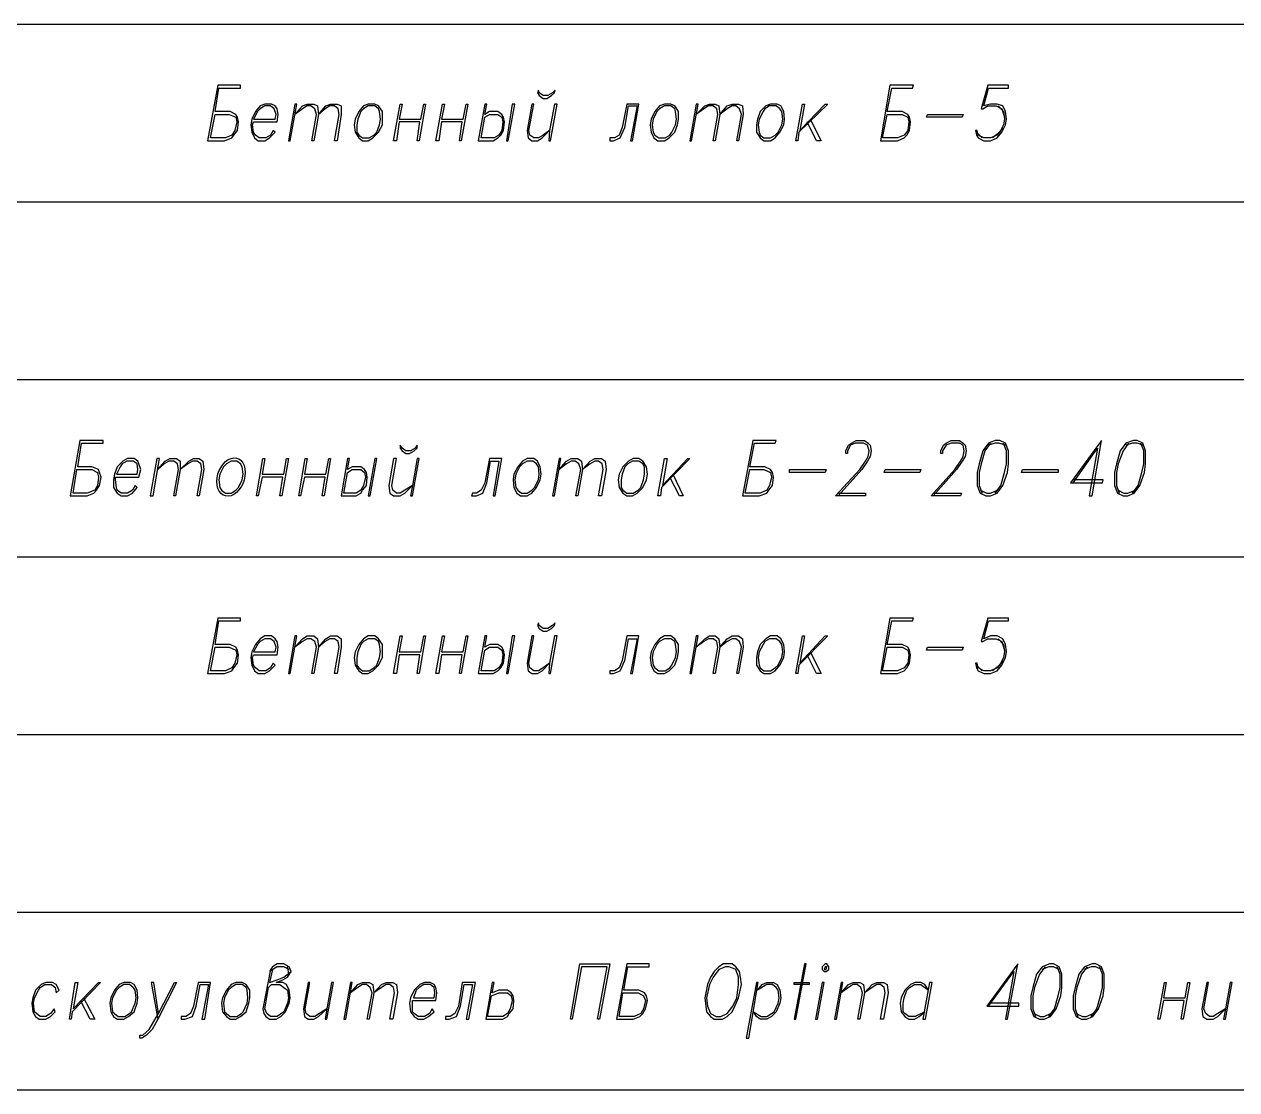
# Model space of a CAD drawing. Header units: millimetres. Extents: x 4241 to 6572, y 870 to 1291.
# Drawn here: x 5774.8 to 5829.4, y 1081.5 to 1129.5 of the extents above; entities that cross this region are included whole.
import ezdxf

# ---------------------------------------------------------------- set-up
doc = ezdxf.new("R2010")
doc.units = ezdxf.units.MM
doc.layers.add('PDF _0', color=7, linetype='Continuous')

msp = doc.modelspace()

# ---------------------------------------------------------------- linework, layer by layer
at = {"layer": 'PDF _0', "lineweight": 30}
for points in [[(5693.6273, 1129.535), (5883.6259, 1129.535)], [(5693.6273, 1121.5337), (5883.6259, 1121.5337)], [(5693.6273, 1113.5324), (5883.6259, 1113.5324)], [(5693.6273, 1105.5312), (5883.6259, 1105.5312)], [(5693.6273, 1097.5299), (5883.6259, 1097.5299)], [(5693.6273, 1089.5286), (5883.6259, 1089.5286)], [(5693.6273, 1081.5273), (5883.6259, 1081.5273)]]:
    msp.add_lwpolyline(points, dxfattribs=at)
at = {"layer": 'PDF _0', "lineweight": 25}
for points in [[(5783.5888, 1126.6562), (5784.5625, 1126.6562), (5784.5625, 1126.7832), (5783.5465, 1126.7832), (5783.0808, 1124.2855), (5783.8428, 1124.2855), (5784.1815, 1124.4125), (5784.2662, 1124.5395), (5784.4355, 1124.7512), (5784.4778, 1125.1322), (5784.4355, 1125.3439), (5784.3508, 1125.4709), (5784.0968, 1125.5979), (5783.4195, 1125.5979)], [(5813.9005, 1126.6562), (5814.8319, 1126.6562), (5814.8742, 1126.7832), (5813.8158, 1126.7832), (5813.3925, 1124.2855), (5814.1545, 1124.2855), (5814.4509, 1124.4125), (5814.5779, 1124.5395), (5814.7049, 1124.7512), (5814.7472, 1125.1322), (5814.7049, 1125.3439), (5814.6202, 1125.4709), (5814.3662, 1125.5979), (5813.6888, 1125.5979)], [(5798.7447, 1126.5716), (5798.6176, 1126.4446), (5798.406, 1126.3176), (5798.1943, 1126.3176), (5798.025, 1126.4446), (5797.9826, 1126.5716), (5797.9403, 1126.4446), (5798.025, 1126.3176), (5798.1943, 1126.1906), (5798.3636, 1126.1906), (5798.5753, 1126.3176), (5798.7023, 1126.4446)], [(5785.1552, 1125.1322), (5786.2136, 1125.1322), (5786.2559, 1125.4709), (5786.2136, 1125.7249), (5786.1289, 1125.8519), (5785.9595, 1125.9365), (5785.6632, 1125.9365), (5785.4515, 1125.8519), (5785.2399, 1125.5979), (5785.0705, 1125.2592), (5785.0282, 1125.0052), (5785.0705, 1124.6665), (5785.1975, 1124.4125), (5785.3669, 1124.2855), (5785.6632, 1124.2855), (5785.8749, 1124.4125), (5786.1289, 1124.6665), (5786.0442, 1124.7512), (5785.9172, 1124.5395), (5785.7055, 1124.4125), (5785.4092, 1124.4125), (5785.2399, 1124.5395), (5785.1552, 1124.6665), (5785.1128, 1125.0052)], [(5786.1289, 1125.2592), (5786.1712, 1125.4709), (5786.0865, 1125.7249), (5785.9172, 1125.8519), (5785.6632, 1125.8519), (5785.4515, 1125.7249), (5785.3245, 1125.5979), (5785.1552, 1125.2592)], [(5786.8062, 1124.2855), (5787.1026, 1125.9365), (5787.0179, 1125.9365), (5786.7216, 1124.2855)], [(5787.8646, 1124.2855), (5787.7799, 1124.2855), (5787.9916, 1125.4709), (5787.9069, 1125.7249), (5787.7376, 1125.8519), (5787.5683, 1125.8519), (5787.3566, 1125.7249), (5787.0179, 1125.4709), (5787.3566, 1125.8519), (5787.5683, 1125.9365), (5787.8646, 1125.9365), (5788.0339, 1125.8519), (5788.0763, 1125.4709)], [(5788.923, 1124.2855), (5788.796, 1124.2855), (5789.0076, 1125.4709), (5788.9653, 1125.7249), (5788.796, 1125.8519), (5788.5843, 1125.8519), (5788.3726, 1125.7249), (5788.0763, 1125.4709), (5788.415, 1125.8519), (5788.6266, 1125.9365), (5788.923, 1125.9365), (5789.0923, 1125.8519), (5789.0923, 1125.4709)], [(5790.32, 1125.9365), (5790.1084, 1125.8519), (5789.8967, 1125.5979), (5789.7273, 1125.2592), (5789.685, 1125.0052), (5789.7273, 1124.6665), (5789.8967, 1124.4125), (5790.066, 1124.2855), (5790.32, 1124.2855), (5790.5317, 1124.4125), (5790.7857, 1124.6665), (5790.955, 1125.0052), (5790.955, 1125.2592), (5790.955, 1125.5979), (5790.7857, 1125.8519), (5790.6164, 1125.9365)], [(5790.32, 1125.8519), (5790.1084, 1125.7249), (5789.9813, 1125.5979), (5789.8543, 1125.2592), (5789.812, 1125.0052), (5789.812, 1124.6665), (5789.8967, 1124.5395), (5790.066, 1124.4125), (5790.3624, 1124.4125), (5790.574, 1124.5395), (5790.701, 1124.6665), (5790.828, 1125.0052), (5790.8704, 1125.2592), (5790.828, 1125.5979), (5790.7857, 1125.7249), (5790.6164, 1125.8519)], [(5791.5901, 1124.2855), (5791.4631, 1124.2855), (5791.7594, 1125.9365), (5791.8441, 1125.9365), (5791.7171, 1125.2592), (5792.6908, 1125.2592), (5792.8178, 1125.9365), (5792.9025, 1125.9365), (5792.6061, 1124.2855), (5792.5214, 1124.2855), (5792.6484, 1125.1322), (5791.7171, 1125.1322)], [(5793.4951, 1124.2855), (5793.3681, 1124.2855), (5793.6645, 1125.9365), (5793.7491, 1125.9365), (5793.6221, 1125.2592), (5794.5958, 1125.2592), (5794.7228, 1125.9365), (5794.8075, 1125.9365), (5794.5112, 1124.2855), (5794.4265, 1124.2855), (5794.5535, 1125.1322), (5793.6221, 1125.1322)], [(5795.5695, 1125.9365), (5795.2732, 1124.2855), (5795.9506, 1124.2855), (5796.1622, 1124.4125), (5796.2892, 1124.5395), (5796.4162, 1124.7512), (5796.4586, 1125.1322), (5796.4162, 1125.3439), (5796.3316, 1125.4709), (5796.1622, 1125.5979), (5795.7812, 1125.5979), (5795.5695, 1125.4709), (5795.6542, 1125.9365)], [(5796.9243, 1125.9365), (5796.7973, 1125.9365), (5796.5432, 1124.2855), (5796.6279, 1124.2855)], [(5798.4906, 1124.7512), (5798.1943, 1124.5395), (5797.9826, 1124.4125), (5797.771, 1124.4125), (5797.6016, 1124.5395), (5797.5593, 1124.7512), (5797.771, 1125.9365), (5797.6863, 1125.9365), (5797.4746, 1124.7512), (5797.5169, 1124.4125), (5797.6863, 1124.2855), (5797.9403, 1124.2855), (5798.152, 1124.4125), (5798.4906, 1124.7512), (5798.4483, 1124.2855), (5798.533, 1124.2855), (5798.8293, 1125.9365), (5798.7023, 1125.9365)], [(5802.1314, 1124.2855), (5802.2161, 1124.2855), (5802.5124, 1125.9365), (5801.9621, 1125.9365), (5801.7504, 1124.8782), (5801.6234, 1124.5395), (5801.4117, 1124.4125), (5801.2001, 1124.4125), (5801.2001, 1124.2855), (5801.3694, 1124.2855), (5801.6658, 1124.4125), (5801.8774, 1124.8782), (5802.0468, 1125.8519), (5802.4278, 1125.8519)], [(5803.6555, 1125.9365), (5803.4438, 1125.8519), (5803.2321, 1125.5979), (5803.0628, 1125.2592), (5803.0205, 1125.0052), (5803.0628, 1124.6665), (5803.1898, 1124.4125), (5803.3591, 1124.2855), (5803.6555, 1124.2855), (5803.8672, 1124.4125), (5804.1212, 1124.6665), (5804.2482, 1125.0052), (5804.2905, 1125.2592), (5804.2905, 1125.5979), (5804.1212, 1125.8519), (5803.9518, 1125.9365)], [(5803.6555, 1125.8519), (5803.4438, 1125.7249), (5803.3168, 1125.5979), (5803.1475, 1125.2592), (5803.1051, 1125.0052), (5803.1475, 1124.6665), (5803.2321, 1124.5395), (5803.4015, 1124.4125), (5803.6978, 1124.4125), (5803.9095, 1124.5395), (5803.9942, 1124.6665), (5804.1635, 1125.0052), (5804.2058, 1125.2592), (5804.1635, 1125.5979), (5804.1212, 1125.7249), (5803.9518, 1125.8519)], [(5804.8832, 1124.2855), (5805.1795, 1125.9365), (5805.0949, 1125.9365), (5804.7985, 1124.2855)], [(5805.9416, 1124.2855), (5805.8569, 1124.2855), (5806.0686, 1125.4709), (5806.0262, 1125.7249), (5805.8569, 1125.8519), (5805.6452, 1125.8519), (5805.4336, 1125.7249), (5805.0949, 1125.4709), (5805.4759, 1125.8519), (5805.6876, 1125.9365), (5805.9416, 1125.9365), (5806.1109, 1125.8519), (5806.1532, 1125.4709)], [(5806.9999, 1124.2855), (5806.9153, 1124.2855), (5807.1269, 1125.4709), (5807.0423, 1125.7249), (5806.8729, 1125.8519), (5806.7036, 1125.8519), (5806.4919, 1125.7249), (5806.1532, 1125.4709), (5806.4919, 1125.8519), (5806.7036, 1125.9365), (5806.9999, 1125.9365), (5807.1693, 1125.8519), (5807.2116, 1125.4709)], [(5808.4393, 1125.9365), (5808.2276, 1125.8519), (5807.9736, 1125.5979), (5807.8466, 1125.2592), (5807.8043, 1125.0052), (5807.8043, 1124.6665), (5807.9736, 1124.4125), (5808.143, 1124.2855), (5808.4393, 1124.2855), (5808.651, 1124.4125), (5808.8627, 1124.6665), (5809.032, 1125.0052), (5809.0743, 1125.2592), (5809.032, 1125.5979), (5808.905, 1125.8519), (5808.7357, 1125.9365)], [(5808.397, 1125.8519), (5808.1853, 1125.7249), (5808.1006, 1125.5979), (5807.9313, 1125.2592), (5807.889, 1125.0052), (5807.9313, 1124.6665), (5807.9736, 1124.5395), (5808.143, 1124.4125), (5808.4393, 1124.4125), (5808.651, 1124.5395), (5808.778, 1124.6665), (5808.9473, 1125.0052), (5808.9897, 1125.2592), (5808.9473, 1125.5979), (5808.8627, 1125.7249), (5808.6933, 1125.8519)], [(5809.7517, 1124.7512), (5810.8947, 1125.9365), (5811.0217, 1125.9365), (5809.7094, 1124.6665), (5809.667, 1124.2855), (5809.5824, 1124.2855), (5809.8787, 1125.9365), (5809.9634, 1125.9365)], [(5783.4195, 1125.4709), (5784.0545, 1125.4709), (5784.3508, 1125.3439), (5784.3932, 1125.1322), (5784.3085, 1124.7512), (5784.1815, 1124.5395), (5783.8851, 1124.4125), (5783.2078, 1124.4125)], [(5795.5695, 1125.3439), (5795.7812, 1125.4709), (5796.1622, 1125.4709), (5796.3316, 1125.3439), (5796.3739, 1125.1322), (5796.3316, 1124.7512), (5796.2046, 1124.5395), (5795.9929, 1124.4125), (5795.4002, 1124.4125)], [(5813.6888, 1125.4709), (5814.3662, 1125.4709), (5814.6202, 1125.3439), (5814.6625, 1125.1322), (5814.6202, 1124.7512), (5814.4509, 1124.5395), (5814.1545, 1124.4125), (5813.4772, 1124.4125)], [(5817.0756, 1125.3439), (5815.4669, 1125.3439), (5815.5092, 1125.4709), (5817.118, 1125.4709)], [(5777.4079, 1110.6537), (5778.3816, 1110.6537), (5778.3816, 1110.7807), (5777.3232, 1110.7807), (5776.8999, 1108.2829), (5777.6619, 1108.2829), (5777.9583, 1108.4099), (5778.0853, 1108.5369), (5778.2123, 1108.7486), (5778.2969, 1109.1296), (5778.2123, 1109.3413), (5778.1699, 1109.4683), (5777.8736, 1109.5953), (5777.2386, 1109.5953)], [(5792.5214, 1110.569), (5792.4368, 1110.442), (5792.2251, 1110.315), (5792.0134, 1110.315), (5791.8441, 1110.442), (5791.7594, 1110.569), (5791.7594, 1110.442), (5791.8441, 1110.315), (5792.0134, 1110.188), (5792.1828, 1110.188), (5792.3944, 1110.315), (5792.5214, 1110.442)], [(5807.7196, 1110.6537), (5808.651, 1110.6537), (5808.6933, 1110.7807), (5807.635, 1110.7807), (5807.1693, 1108.2829), (5807.9313, 1108.2829), (5808.27, 1108.4099), (5808.3547, 1108.5369), (5808.524, 1108.7486), (5808.5663, 1109.1296), (5808.524, 1109.3413), (5808.4393, 1109.4683), (5808.1853, 1109.5953), (5807.508, 1109.5953)], [(5818.5573, 1110.7807), (5818.261, 1110.6537), (5818.007, 1110.315), (5817.8376, 1109.7223), (5817.753, 1109.3413), (5817.753, 1108.7486), (5817.88, 1108.4099), (5818.134, 1108.2829), (5818.3457, 1108.2829), (5818.642, 1108.4099), (5818.896, 1108.7486), (5819.1077, 1109.3413), (5819.15, 1109.7223), (5819.15, 1110.315), (5819.023, 1110.6537), (5818.769, 1110.7807)], [(5824.7806, 1110.7807), (5824.4419, 1110.6537), (5824.1879, 1110.315), (5824.0185, 1109.7223), (5823.9339, 1109.3413), (5823.9339, 1108.7486), (5824.0609, 1108.4099), (5824.3149, 1108.2829), (5824.5265, 1108.2829), (5824.8229, 1108.4099), (5825.0769, 1108.7486), (5825.2886, 1109.3413), (5825.3309, 1109.7223), (5825.3309, 1110.315), (5825.2039, 1110.6537), (5824.9499, 1110.7807)], [(5778.932, 1109.1296), (5779.9903, 1109.1296), (5780.075, 1109.4683), (5779.9903, 1109.7223), (5779.948, 1109.8493), (5779.7787, 1109.9763), (5779.4823, 1109.9763), (5779.2706, 1109.8493), (5779.0166, 1109.5953), (5778.8896, 1109.2566), (5778.8473, 1109.0026), (5778.8473, 1108.6639), (5779.0166, 1108.4099), (5779.186, 1108.2829), (5779.4823, 1108.2829), (5779.694, 1108.4099), (5779.9057, 1108.6639), (5779.821, 1108.7486), (5779.694, 1108.5369), (5779.4823, 1108.4099), (5779.186, 1108.4099), (5779.0166, 1108.5369), (5778.9743, 1108.6639), (5778.932, 1109.0026)], [(5779.9057, 1109.2566), (5779.948, 1109.4683), (5779.9057, 1109.7223), (5779.7363, 1109.8493), (5779.44, 1109.8493), (5779.2283, 1109.7223), (5779.1436, 1109.5953), (5778.9743, 1109.2566)], [(5780.6254, 1108.2829), (5780.9217, 1109.9763), (5780.7947, 1109.9763), (5780.4984, 1108.2829)], [(5781.6414, 1108.2829), (5781.5567, 1108.2829), (5781.7684, 1109.4683), (5781.7261, 1109.7223), (5781.5567, 1109.8493), (5781.345, 1109.8493), (5781.1334, 1109.7223), (5780.837, 1109.4683), (5781.1757, 1109.8493), (5781.3874, 1109.9763), (5781.6837, 1109.9763), (5781.8531, 1109.8493), (5781.8531, 1109.4683)], [(5782.6998, 1108.2829), (5782.6151, 1108.2829), (5782.8268, 1109.4683), (5782.7844, 1109.7223), (5782.6151, 1109.8493), (5782.4034, 1109.8493), (5782.1917, 1109.7223), (5781.8531, 1109.4683), (5782.2341, 1109.8493), (5782.4458, 1109.9763), (5782.6998, 1109.9763), (5782.8691, 1109.8493), (5782.9114, 1109.4683)], [(5784.1391, 1109.8493), (5783.9275, 1109.7223), (5783.8005, 1109.5953), (5783.6311, 1109.2566), (5783.5888, 1109.0026), (5783.6311, 1108.6639), (5783.7158, 1108.5369), (5783.8851, 1108.4099), (5784.1391, 1108.4099), (5784.3508, 1108.5369), (5784.4778, 1108.6639), (5784.6472, 1109.0026), (5784.6895, 1109.2566), (5784.6472, 1109.5953), (5784.5625, 1109.7223), (5784.3932, 1109.8493)], [(5785.3669, 1108.2829), (5785.2822, 1108.2829), (5785.5785, 1109.9763), (5785.6632, 1109.9763), (5785.5362, 1109.2566), (5786.5099, 1109.2566), (5786.6369, 1109.9763), (5786.7216, 1109.9763), (5786.4252, 1108.2829), (5786.3406, 1108.2829), (5786.4676, 1109.1296), (5785.5362, 1109.1296)], [(5787.2719, 1108.2829), (5787.1873, 1108.2829), (5787.4836, 1109.9763), (5787.5683, 1109.9763), (5787.4413, 1109.2566), (5788.415, 1109.2566), (5788.542, 1109.9763), (5788.6266, 1109.9763), (5788.3303, 1108.2829), (5788.2456, 1108.2829), (5788.3726, 1109.1296), (5787.4413, 1109.1296)], [(5789.3887, 1109.9763), (5789.0923, 1108.2829), (5789.7697, 1108.2829), (5789.9813, 1108.4099), (5790.066, 1108.5369), (5790.2354, 1108.7486), (5790.2777, 1109.1296), (5790.2354, 1109.3413), (5790.1507, 1109.4683), (5789.9813, 1109.5953), (5789.6003, 1109.5953), (5789.3887, 1109.4683), (5789.4733, 1109.9763)], [(5790.701, 1109.9763), (5790.6164, 1109.9763), (5790.32, 1108.2829), (5790.4047, 1108.2829)], [(5792.3098, 1108.7486), (5791.9711, 1108.5369), (5791.7594, 1108.4099), (5791.5901, 1108.4099), (5791.4207, 1108.5369), (5791.3784, 1108.7486), (5791.5901, 1109.9763), (5791.4631, 1109.9763), (5791.2514, 1108.7486), (5791.2937, 1108.4099), (5791.4631, 1108.2829), (5791.7594, 1108.2829), (5791.9711, 1108.4099), (5792.3098, 1108.7486), (5792.2251, 1108.2829), (5792.3098, 1108.2829), (5792.6061, 1109.9763), (5792.5214, 1109.9763)], [(5795.9506, 1108.2829), (5796.0352, 1108.2829), (5796.3316, 1109.9763), (5795.7812, 1109.9763), (5795.5695, 1108.8756), (5795.4002, 1108.5369), (5795.1885, 1108.4099), (5795.0192, 1108.4099), (5794.9769, 1108.2829), (5795.1885, 1108.2829), (5795.4849, 1108.4099), (5795.6542, 1108.8756), (5795.8236, 1109.8493), (5796.2046, 1109.8493)], [(5797.4746, 1109.9763), (5797.2629, 1109.8493), (5797.0513, 1109.5953), (5796.8819, 1109.2566), (5796.8396, 1109.0026), (5796.8819, 1108.6639), (5797.0089, 1108.4099), (5797.1783, 1108.2829), (5797.4746, 1108.2829), (5797.6863, 1108.4099), (5797.898, 1108.6639), (5798.0673, 1109.0026), (5798.1096, 1109.2566), (5798.0673, 1109.5953), (5797.9403, 1109.8493), (5797.771, 1109.9763)], [(5797.4746, 1109.8493), (5797.2629, 1109.7223), (5797.1359, 1109.5953), (5796.9666, 1109.2566), (5796.9243, 1109.0026), (5796.9666, 1108.6639), (5797.0513, 1108.5369), (5797.2206, 1108.4099), (5797.4746, 1108.4099), (5797.6863, 1108.5369), (5797.8133, 1108.6639), (5797.9826, 1109.0026), (5798.025, 1109.2566), (5797.9826, 1109.5953), (5797.898, 1109.7223), (5797.7286, 1109.8493)], [(5798.7023, 1108.2829), (5798.9987, 1109.9763), (5798.914, 1109.9763), (5798.6176, 1108.2829)], [(5799.7607, 1108.2829), (5799.676, 1108.2829), (5799.8877, 1109.4683), (5799.803, 1109.7223), (5799.6337, 1109.8493), (5799.4643, 1109.8493), (5799.2527, 1109.7223), (5798.914, 1109.4683), (5799.2527, 1109.8493), (5799.4643, 1109.9763), (5799.7607, 1109.9763), (5799.93, 1109.8493), (5799.9724, 1109.4683)], [(5800.8191, 1108.2829), (5800.6921, 1108.2829), (5800.9037, 1109.4683), (5800.8614, 1109.7223), (5800.6921, 1109.8493), (5800.5227, 1109.8493), (5800.311, 1109.7223), (5799.9724, 1109.4683), (5800.311, 1109.8493), (5800.5227, 1109.9763), (5800.8191, 1109.9763), (5800.9884, 1109.8493), (5801.0307, 1109.4683)], [(5802.2584, 1109.9763), (5802.0468, 1109.8493), (5801.7928, 1109.5953), (5801.6234, 1109.2566), (5801.5811, 1109.0026), (5801.6234, 1108.6639), (5801.7928, 1108.4099), (5801.9621, 1108.2829), (5802.2161, 1108.2829), (5802.4278, 1108.4099), (5802.6818, 1108.6639), (5802.8511, 1109.0026), (5802.8935, 1109.2566), (5802.8511, 1109.5953), (5802.6818, 1109.8493), (5802.5124, 1109.9763)], [(5802.2161, 1109.8493), (5802.0044, 1109.7223), (5801.8774, 1109.5953), (5801.7504, 1109.2566), (5801.7081, 1109.0026), (5801.7081, 1108.6639), (5801.7928, 1108.5369), (5801.9621, 1108.4099), (5802.2584, 1108.4099), (5802.4701, 1108.5369), (5802.5971, 1108.6639), (5802.7241, 1109.0026), (5802.7665, 1109.2566), (5802.7665, 1109.5953), (5802.6818, 1109.7223), (5802.5124, 1109.8493)], [(5803.5708, 1108.7486), (5804.7139, 1109.9763), (5804.7985, 1109.9763), (5803.5285, 1108.6639), (5803.4862, 1108.2829), (5803.3591, 1108.2829), (5803.6555, 1109.9763), (5803.7825, 1109.9763)], [(5777.1962, 1109.4683), (5777.8736, 1109.4683), (5778.1276, 1109.3413), (5778.1699, 1109.1296), (5778.1276, 1108.7486), (5778.0006, 1108.5369), (5777.6619, 1108.4099), (5777.0269, 1108.4099)], [(5789.3887, 1109.3413), (5789.6003, 1109.4683), (5789.9813, 1109.4683), (5790.1507, 1109.3413), (5790.193, 1109.1296), (5790.1084, 1108.7486), (5789.9813, 1108.5369), (5789.7697, 1108.4099), (5789.2193, 1108.4099)], [(5807.508, 1109.4683), (5808.143, 1109.4683), (5808.4393, 1109.3413), (5808.4817, 1109.1296), (5808.397, 1108.7486), (5808.27, 1108.5369), (5807.9736, 1108.4099), (5807.2963, 1108.4099)], [(5810.8947, 1109.3413), (5809.286, 1109.3413), (5809.286, 1109.4683), (5810.9371, 1109.4683)], [(5815.1706, 1109.3413), (5813.5618, 1109.3413), (5813.6042, 1109.4683), (5815.2129, 1109.4683)], [(5821.3938, 1109.3413), (5819.7427, 1109.3413), (5819.785, 1109.4683), (5821.3938, 1109.4683)], [(5783.5888, 1102.6524), (5784.5625, 1102.6524), (5784.5625, 1102.7794), (5783.5465, 1102.7794), (5783.0808, 1100.2817), (5783.8428, 1100.2817), (5784.1815, 1100.4087), (5784.2662, 1100.5357), (5784.4355, 1100.7473), (5784.4778, 1101.1283), (5784.4355, 1101.34), (5784.3508, 1101.467), (5784.0968, 1101.594), (5783.4195, 1101.594)], [(5813.9005, 1102.6524), (5814.8319, 1102.6524), (5814.8742, 1102.7794), (5813.8158, 1102.7794), (5813.3925, 1100.2817), (5814.1545, 1100.2817), (5814.4509, 1100.4087), (5814.5779, 1100.5357), (5814.7049, 1100.7473), (5814.7472, 1101.1283), (5814.7049, 1101.34), (5814.6202, 1101.467), (5814.3662, 1101.594), (5813.6888, 1101.594)], [(5798.7447, 1102.5677), (5798.6176, 1102.4407), (5798.406, 1102.3137), (5798.1943, 1102.3137), (5798.025, 1102.4407), (5797.9826, 1102.5677), (5797.9403, 1102.4407), (5798.025, 1102.3137), (5798.1943, 1102.1867), (5798.3636, 1102.1867), (5798.5753, 1102.3137), (5798.7023, 1102.4407)], [(5785.1552, 1101.1283), (5786.2136, 1101.1283), (5786.2559, 1101.467), (5786.2136, 1101.721), (5786.1289, 1101.848), (5785.9595, 1101.975), (5785.6632, 1101.975), (5785.4515, 1101.848), (5785.2399, 1101.594), (5785.0705, 1101.2554), (5785.0282, 1101.0013), (5785.0705, 1100.6627), (5785.1975, 1100.4087), (5785.3669, 1100.2817), (5785.6632, 1100.2817), (5785.8749, 1100.4087), (5786.1289, 1100.6627), (5786.0442, 1100.7473), (5785.9172, 1100.5357), (5785.7055, 1100.4087), (5785.4092, 1100.4087), (5785.2399, 1100.5357), (5785.1552, 1100.6627), (5785.1128, 1101.0013)], [(5786.1289, 1101.2554), (5786.1712, 1101.467), (5786.0865, 1101.721), (5785.9172, 1101.848), (5785.6632, 1101.848), (5785.4515, 1101.721), (5785.3245, 1101.594), (5785.1552, 1101.2554)], [(5786.8062, 1100.2817), (5787.1026, 1101.975), (5787.0179, 1101.975), (5786.7216, 1100.2817)], [(5787.8646, 1100.2817), (5787.7799, 1100.2817), (5787.9916, 1101.467), (5787.9069, 1101.721), (5787.7376, 1101.848), (5787.5683, 1101.848), (5787.3566, 1101.721), (5787.0179, 1101.467), (5787.3566, 1101.848), (5787.5683, 1101.975), (5787.8646, 1101.975), (5788.0339, 1101.848), (5788.0763, 1101.467)], [(5788.923, 1100.2817), (5788.796, 1100.2817), (5789.0076, 1101.467), (5788.9653, 1101.721), (5788.796, 1101.848), (5788.5843, 1101.848), (5788.3726, 1101.721), (5788.0763, 1101.467), (5788.415, 1101.848), (5788.6266, 1101.975), (5788.923, 1101.975), (5789.0923, 1101.848), (5789.0923, 1101.467)], [(5790.32, 1101.975), (5790.1084, 1101.848), (5789.8967, 1101.594), (5789.7273, 1101.2554), (5789.685, 1101.0013), (5789.7273, 1100.6627), (5789.8967, 1100.4087), (5790.066, 1100.2817), (5790.32, 1100.2817), (5790.5317, 1100.4087), (5790.7857, 1100.6627), (5790.955, 1101.0013), (5790.955, 1101.2554), (5790.955, 1101.594), (5790.7857, 1101.848), (5790.6164, 1101.975)], [(5790.32, 1101.848), (5790.1084, 1101.721), (5789.9813, 1101.594), (5789.8543, 1101.2554), (5789.812, 1101.0013), (5789.812, 1100.6627), (5789.8967, 1100.5357), (5790.066, 1100.4087), (5790.3624, 1100.4087), (5790.574, 1100.5357), (5790.701, 1100.6627), (5790.828, 1101.0013), (5790.8704, 1101.2554), (5790.828, 1101.594), (5790.7857, 1101.721), (5790.6164, 1101.848)], [(5791.5901, 1100.2817), (5791.4631, 1100.2817), (5791.7594, 1101.975), (5791.8441, 1101.975), (5791.7171, 1101.2554), (5792.6908, 1101.2554), (5792.8178, 1101.975), (5792.9025, 1101.975), (5792.6061, 1100.2817), (5792.5214, 1100.2817), (5792.6484, 1101.1283), (5791.7171, 1101.1283)], [(5793.4951, 1100.2817), (5793.3681, 1100.2817), (5793.6645, 1101.975), (5793.7491, 1101.975), (5793.6221, 1101.2554), (5794.5958, 1101.2554), (5794.7228, 1101.975), (5794.8075, 1101.975), (5794.5112, 1100.2817), (5794.4265, 1100.2817), (5794.5535, 1101.1283), (5793.6221, 1101.1283)], [(5795.5695, 1101.975), (5795.2732, 1100.2817), (5795.9506, 1100.2817), (5796.1622, 1100.4087), (5796.2892, 1100.5357), (5796.4162, 1100.7473), (5796.4586, 1101.1283), (5796.4162, 1101.34), (5796.3316, 1101.467), (5796.1622, 1101.594), (5795.7812, 1101.594), (5795.5695, 1101.467), (5795.6542, 1101.975)], [(5796.9243, 1101.975), (5796.7973, 1101.975), (5796.5432, 1100.2817), (5796.6279, 1100.2817)], [(5798.4906, 1100.7473), (5798.1943, 1100.5357), (5797.9826, 1100.4087), (5797.771, 1100.4087), (5797.6016, 1100.5357), (5797.5593, 1100.7473), (5797.771, 1101.975), (5797.6863, 1101.975), (5797.4746, 1100.7473), (5797.5169, 1100.4087), (5797.6863, 1100.2817), (5797.9403, 1100.2817), (5798.152, 1100.4087), (5798.4906, 1100.7473), (5798.4483, 1100.2817), (5798.533, 1100.2817), (5798.8293, 1101.975), (5798.7023, 1101.975)], [(5802.1314, 1100.2817), (5802.2161, 1100.2817), (5802.5124, 1101.975), (5801.9621, 1101.975), (5801.7504, 1100.8743), (5801.6234, 1100.5357), (5801.4117, 1100.4087), (5801.2001, 1100.4087), (5801.2001, 1100.2817), (5801.3694, 1100.2817), (5801.6658, 1100.4087), (5801.8774, 1100.8743), (5802.0468, 1101.848), (5802.4278, 1101.848)], [(5803.6555, 1101.975), (5803.4438, 1101.848), (5803.2321, 1101.594), (5803.0628, 1101.2554), (5803.0205, 1101.0013), (5803.0628, 1100.6627), (5803.1898, 1100.4087), (5803.3591, 1100.2817), (5803.6555, 1100.2817), (5803.8672, 1100.4087), (5804.1212, 1100.6627), (5804.2482, 1101.0013), (5804.2905, 1101.2554), (5804.2905, 1101.594), (5804.1212, 1101.848), (5803.9518, 1101.975)], [(5803.6555, 1101.848), (5803.4438, 1101.721), (5803.3168, 1101.594), (5803.1475, 1101.2554), (5803.1051, 1101.0013), (5803.1475, 1100.6627), (5803.2321, 1100.5357), (5803.4015, 1100.4087), (5803.6978, 1100.4087), (5803.9095, 1100.5357), (5803.9942, 1100.6627), (5804.1635, 1101.0013), (5804.2058, 1101.2554), (5804.1635, 1101.594), (5804.1212, 1101.721), (5803.9518, 1101.848)], [(5804.8832, 1100.2817), (5805.1795, 1101.975), (5805.0949, 1101.975), (5804.7985, 1100.2817)], [(5805.9416, 1100.2817), (5805.8569, 1100.2817), (5806.0686, 1101.467), (5806.0262, 1101.721), (5805.8569, 1101.848), (5805.6452, 1101.848), (5805.4336, 1101.721), (5805.0949, 1101.467), (5805.4759, 1101.848), (5805.6876, 1101.975), (5805.9416, 1101.975), (5806.1109, 1101.848), (5806.1532, 1101.467)], [(5806.9999, 1100.2817), (5806.9153, 1100.2817), (5807.1269, 1101.467), (5807.0423, 1101.721), (5806.8729, 1101.848), (5806.7036, 1101.848), (5806.4919, 1101.721), (5806.1532, 1101.467), (5806.4919, 1101.848), (5806.7036, 1101.975), (5806.9999, 1101.975), (5807.1693, 1101.848), (5807.2116, 1101.467)], [(5808.4393, 1101.975), (5808.2276, 1101.848), (5807.9736, 1101.594), (5807.8466, 1101.2554), (5807.8043, 1101.0013), (5807.8043, 1100.6627), (5807.9736, 1100.4087), (5808.143, 1100.2817), (5808.4393, 1100.2817), (5808.651, 1100.4087), (5808.8627, 1100.6627), (5809.032, 1101.0013), (5809.0743, 1101.2554), (5809.032, 1101.594), (5808.905, 1101.848), (5808.7357, 1101.975)], [(5808.397, 1101.848), (5808.1853, 1101.721), (5808.1006, 1101.594), (5807.9313, 1101.2554), (5807.889, 1101.0013), (5807.9313, 1100.6627), (5807.9736, 1100.5357), (5808.143, 1100.4087), (5808.4393, 1100.4087), (5808.651, 1100.5357), (5808.778, 1100.6627), (5808.9473, 1101.0013), (5808.9897, 1101.2554), (5808.9473, 1101.594), (5808.8627, 1101.721), (5808.6933, 1101.848)], [(5809.7517, 1100.7473), (5810.8947, 1101.975), (5811.0217, 1101.975), (5809.7094, 1100.6627), (5809.667, 1100.2817), (5809.5824, 1100.2817), (5809.8787, 1101.975), (5809.9634, 1101.975)], [(5783.4195, 1101.467), (5784.0545, 1101.467), (5784.3508, 1101.34), (5784.3932, 1101.1283), (5784.3085, 1100.7473), (5784.1815, 1100.5357), (5783.8851, 1100.4087), (5783.2078, 1100.4087)], [(5795.5695, 1101.34), (5795.7812, 1101.467), (5796.1622, 1101.467), (5796.3316, 1101.34), (5796.3739, 1101.1283), (5796.3316, 1100.7473), (5796.2046, 1100.5357), (5795.9929, 1100.4087), (5795.4002, 1100.4087)], [(5813.6888, 1101.467), (5814.3662, 1101.467), (5814.6202, 1101.34), (5814.6625, 1101.1283), (5814.6202, 1100.7473), (5814.4509, 1100.5357), (5814.1545, 1100.4087), (5813.4772, 1100.4087)], [(5817.0756, 1101.34), (5815.4669, 1101.34), (5815.5092, 1101.467), (5817.118, 1101.467)], [(5786.1712, 1086.3535), (5786.4676, 1086.4805), (5786.6792, 1086.6075), (5786.8486, 1086.8615), (5786.7639, 1087.0732), (5786.5099, 1087.2002), (5786.2136, 1087.2002), (5786.0019, 1087.0732), (5785.9172, 1086.9462), (5785.5785, 1085.1681), (5785.6209, 1084.9565), (5785.7055, 1084.8295), (5785.8749, 1084.7024), (5786.1712, 1084.7024), (5786.3829, 1084.8295), (5786.5946, 1085.0411), (5786.7639, 1085.4221), (5786.8062, 1085.6761), (5786.7639, 1086.0148), (5786.6369, 1086.2688), (5786.4676, 1086.3535)], [(5799.5067, 1084.7024), (5799.422, 1084.7024), (5799.8454, 1087.2002), (5801.2001, 1087.2002), (5800.7344, 1084.7024), (5800.6497, 1084.7024), (5801.0731, 1087.0732), (5799.93, 1087.0732)], [(5802.0044, 1087.0732), (5802.9781, 1087.0732), (5802.9781, 1087.2002), (5801.9621, 1087.2002), (5801.4964, 1084.7024), (5802.2584, 1084.7024), (5802.5548, 1084.8295), (5802.6818, 1084.9565), (5802.8088, 1085.1681), (5802.8935, 1085.5491), (5802.8511, 1085.7608), (5802.7665, 1085.8878), (5802.5124, 1086.0148), (5801.8351, 1086.0148)], [(5806.3226, 1087.2002), (5806.1109, 1087.0732), (5805.8992, 1086.8615), (5805.7299, 1086.6075), (5805.6029, 1086.2688), (5805.4759, 1085.6761), (5805.5182, 1085.2951), (5805.5606, 1085.0411), (5805.7299, 1084.8295), (5805.8992, 1084.7024), (5806.2802, 1084.7024), (5806.4919, 1084.8295), (5806.7036, 1085.0411), (5806.8306, 1085.2951), (5806.9999, 1085.6761), (5807.1269, 1086.2688), (5807.0846, 1086.6075), (5807.0423, 1086.8615), (5806.8729, 1087.0732), (5806.7036, 1087.2002)], [(5806.4073, 1087.0732), (5806.1109, 1086.9462), (5805.8569, 1086.6075), (5805.6876, 1086.2688), (5805.5606, 1085.6761), (5805.6029, 1085.2951), (5805.7299, 1084.9565), (5805.9839, 1084.8295), (5806.1956, 1084.8295), (5806.4919, 1084.9565), (5806.7459, 1085.2951), (5806.9153, 1085.6761), (5806.9999, 1086.2688), (5806.9999, 1086.6075), (5806.8729, 1086.9462), (5806.5766, 1087.0732)], [(5809.5824, 1084.7024), (5810.048, 1087.2002), (5809.9634, 1087.2002), (5809.4977, 1084.7024)], [(5810.8947, 1087.2002), (5810.7677, 1087.0732), (5810.7677, 1086.9462), (5810.8524, 1086.8615), (5810.9371, 1086.8615), (5811.0641, 1086.9462), (5811.0641, 1087.0732), (5810.9794, 1087.2002)], [(5810.8947, 1087.0732), (5810.8524, 1086.9462), (5810.9371, 1086.9462), (5810.9794, 1087.0732)], [(5821.0128, 1087.2002), (5820.6741, 1087.0732), (5820.4201, 1086.7345), (5820.2507, 1086.1418), (5820.1661, 1085.7608), (5820.1661, 1085.1681), (5820.2931, 1084.8295), (5820.5471, 1084.7024), (5820.7587, 1084.7024), (5821.0551, 1084.8295), (5821.3091, 1085.1681), (5821.5208, 1085.7608), (5821.5631, 1086.1418), (5821.5631, 1086.7345), (5821.4361, 1087.0732), (5821.1821, 1087.2002)], [(5822.9178, 1087.2002), (5822.5791, 1087.0732), (5822.3251, 1086.7345), (5822.1558, 1086.1418), (5822.0711, 1085.7608), (5822.0711, 1085.1681), (5822.1981, 1084.8295), (5822.4521, 1084.7024), (5822.6638, 1084.7024), (5822.9602, 1084.8295), (5823.2142, 1085.1681), (5823.4258, 1085.7608), (5823.4682, 1086.1418), (5823.4682, 1086.7345), (5823.3412, 1087.0732), (5823.0872, 1087.2002)], [(5776.2225, 1085.0411), (5776.1802, 1085.1681), (5776.0109, 1084.9565), (5775.7992, 1084.8295), (5775.5452, 1084.8295), (5775.3758, 1084.9565), (5775.2912, 1085.0411), (5775.2488, 1085.4221), (5775.2912, 1085.6761), (5775.4605, 1086.0148), (5775.5452, 1086.1418), (5775.7569, 1086.2688), (5776.0532, 1086.2688), (5776.2225, 1086.1418), (5776.2649, 1085.8878), (5776.3919, 1086.0148), (5776.2649, 1086.2688), (5776.0955, 1086.3535), (5775.7992, 1086.3535), (5775.5875, 1086.2688), (5775.3335, 1086.0148), (5775.2065, 1085.6761), (5775.1642, 1085.4221), (5775.2065, 1085.0411), (5775.3335, 1084.8295), (5775.5028, 1084.7024), (5775.7992, 1084.7024), (5776.0109, 1084.8295)], [(5777.0269, 1085.1681), (5778.1699, 1086.3535), (5778.2546, 1086.3535), (5776.9846, 1085.0411), (5776.9422, 1084.7024), (5776.8576, 1084.7024), (5777.1116, 1086.3535), (5777.2386, 1086.3535)], [(5779.313, 1086.3535), (5779.1013, 1086.2688), (5778.8896, 1086.0148), (5778.7203, 1085.6761), (5778.678, 1085.4221), (5778.7203, 1085.0411), (5778.8473, 1084.8295), (5779.0166, 1084.7024), (5779.313, 1084.7024), (5779.5247, 1084.8295), (5779.7787, 1085.0411), (5779.9057, 1085.4221), (5779.948, 1085.6761), (5779.9057, 1086.0148), (5779.7787, 1086.2688), (5779.6093, 1086.3535)], [(5779.313, 1086.2688), (5779.1013, 1086.1418), (5778.9743, 1086.0148), (5778.805, 1085.6761), (5778.7626, 1085.4221), (5778.805, 1085.0411), (5778.8896, 1084.9565), (5779.059, 1084.8295), (5779.3553, 1084.8295), (5779.567, 1084.9565), (5779.6517, 1085.0411), (5779.821, 1085.4221), (5779.8633, 1085.6761), (5779.821, 1086.0148), (5779.7363, 1086.1418), (5779.567, 1086.2688)], [(5782.8268, 1084.7024), (5782.9538, 1084.7024), (5783.2078, 1086.3535), (5782.6574, 1086.3535), (5782.4458, 1085.2951), (5782.3188, 1084.9565), (5782.1071, 1084.8295), (5781.8954, 1084.8295), (5781.8954, 1084.7024), (5782.0647, 1084.7024), (5782.4034, 1084.8295), (5782.5728, 1085.2951), (5782.7421, 1086.2688), (5783.1231, 1086.2688)], [(5784.3508, 1086.3535), (5784.1391, 1086.2688), (5783.9275, 1086.0148), (5783.7581, 1085.6761), (5783.7158, 1085.4221), (5783.7581, 1085.0411), (5783.9275, 1084.8295), (5784.0968, 1084.7024), (5784.3508, 1084.7024), (5784.5625, 1084.8295), (5784.8165, 1085.0411), (5784.9435, 1085.4221), (5784.9858, 1085.6761), (5784.9858, 1086.0148), (5784.8165, 1086.2688), (5784.6472, 1086.3535)], [(5784.3508, 1086.2688), (5784.1391, 1086.1418), (5784.0121, 1086.0148), (5783.8428, 1085.6761), (5783.8005, 1085.4221), (5783.8428, 1085.0411), (5783.9275, 1084.9565), (5784.0968, 1084.8295), (5784.3932, 1084.8295), (5784.6048, 1084.9565), (5784.6895, 1085.0411), (5784.8588, 1085.4221), (5784.9012, 1085.6761), (5784.8588, 1086.0148), (5784.8165, 1086.1418), (5784.6472, 1086.2688)], [(5785.8325, 1086.1418), (5785.9595, 1086.2688), (5786.3406, 1086.2688), (5786.5099, 1086.1418), (5786.6792, 1086.0148), (5786.7216, 1085.6761), (5786.6792, 1085.4221), (5786.5099, 1085.0411), (5786.2136, 1084.8295), (5785.9172, 1084.8295), (5785.7479, 1084.9565), (5785.6632, 1085.1681)], [(5788.4573, 1085.1681), (5788.1186, 1084.9565), (5787.9069, 1084.8295), (5787.6953, 1084.8295), (5787.5259, 1084.9565), (5787.4836, 1085.1681), (5787.6953, 1086.3535), (5787.6106, 1086.3535), (5787.3989, 1085.1681), (5787.4413, 1084.8295), (5787.6106, 1084.7024), (5787.8646, 1084.7024), (5788.0763, 1084.8295), (5788.4573, 1085.1681), (5788.3726, 1084.7024), (5788.4573, 1084.7024), (5788.7536, 1086.3535), (5788.669, 1086.3535)], [(5789.304, 1084.7024), (5789.6003, 1086.3535), (5789.5157, 1086.3535), (5789.2193, 1084.7024)], [(5790.3624, 1084.7024), (5790.2777, 1084.7024), (5790.4894, 1085.8878), (5790.4047, 1086.1418), (5790.2354, 1086.2688), (5790.066, 1086.2688), (5789.8543, 1086.1418), (5789.5157, 1085.8878), (5789.8543, 1086.2688), (5790.066, 1086.3535), (5790.3624, 1086.3535), (5790.5317, 1086.2688), (5790.574, 1085.8878)], [(5791.4207, 1084.7024), (5791.2937, 1084.7024), (5791.5054, 1085.8878), (5791.4631, 1086.1418), (5791.2937, 1086.2688), (5791.1244, 1086.2688), (5790.9127, 1086.1418), (5790.574, 1085.8878), (5790.9127, 1086.2688), (5791.1244, 1086.3535), (5791.4207, 1086.3535), (5791.5901, 1086.2688), (5791.6324, 1085.8878)], [(5792.3098, 1085.5491), (5793.3681, 1085.5491), (5793.4105, 1085.8878), (5793.3681, 1086.1418), (5793.2835, 1086.2688), (5793.1141, 1086.3535), (5792.8601, 1086.3535), (5792.6484, 1086.2688), (5792.3944, 1086.0148), (5792.2251, 1085.6761), (5792.1828, 1085.4221), (5792.2251, 1085.0411), (5792.3944, 1084.8295), (5792.5638, 1084.7024), (5792.8178, 1084.7024), (5793.0295, 1084.8295), (5793.2835, 1085.0411), (5793.1988, 1085.1681), (5793.0718, 1084.9565), (5792.8601, 1084.8295), (5792.5638, 1084.8295), (5792.3944, 1084.9565), (5792.3098, 1085.0411), (5792.3098, 1085.4221)], [(5793.2835, 1085.6761), (5793.3258, 1085.8878), (5793.2835, 1086.1418), (5793.1141, 1086.2688), (5792.8178, 1086.2688), (5792.6061, 1086.1418), (5792.4791, 1086.0148), (5792.3521, 1085.6761)], [(5794.7228, 1084.7024), (5794.8499, 1084.7024), (5795.1462, 1086.3535), (5794.5535, 1086.3535), (5794.3842, 1085.2951), (5794.2148, 1084.9565), (5794.0032, 1084.8295), (5793.7915, 1084.8295), (5793.7915, 1084.7024), (5793.9608, 1084.7024), (5794.2995, 1084.8295), (5794.4688, 1085.2951), (5794.6382, 1086.2688), (5795.0192, 1086.2688)], [(5795.9082, 1086.3535), (5795.6119, 1084.7024), (5796.3739, 1084.7024), (5796.5856, 1084.8295), (5796.6702, 1084.9565), (5796.8396, 1085.1681), (5796.8819, 1085.5491), (5796.8396, 1085.7608), (5796.7549, 1085.8878), (5796.5856, 1086.0148), (5796.2046, 1086.0148), (5795.9082, 1085.8878), (5795.9929, 1086.3535)], [(5807.4656, 1083.8558), (5807.889, 1086.3535), (5807.8043, 1086.3535), (5807.3386, 1083.8558)], [(5807.6773, 1085.0411), (5808.016, 1084.8295), (5808.27, 1084.8295), (5808.4817, 1084.9565), (5808.6087, 1085.0411), (5808.778, 1085.4221), (5808.8203, 1085.6761), (5808.778, 1086.0148), (5808.6933, 1086.1418), (5808.524, 1086.2688), (5808.27, 1086.2688), (5807.8466, 1086.0148), (5808.0583, 1086.2688), (5808.27, 1086.3535), (5808.5663, 1086.3535), (5808.7357, 1086.2688), (5808.8627, 1086.0148), (5808.905, 1085.6761), (5808.8627, 1085.4221), (5808.6933, 1085.0411), (5808.4817, 1084.8295), (5808.27, 1084.7024), (5807.9736, 1084.7024), (5807.8043, 1084.8295)], [(5810.175, 1086.2688), (5809.4977, 1086.2688), (5809.4977, 1086.3535), (5810.175, 1086.3535)], [(5810.5561, 1084.7024), (5810.8524, 1086.3535), (5810.7677, 1086.3535), (5810.4714, 1084.7024)], [(5811.4028, 1084.7024), (5811.6991, 1086.3535), (5811.6144, 1086.3535), (5811.3181, 1084.7024)], [(5812.4611, 1084.7024), (5812.3765, 1084.7024), (5812.5881, 1085.8878), (5812.5035, 1086.1418), (5812.3341, 1086.2688), (5812.1648, 1086.2688), (5811.9531, 1086.1418), (5811.6144, 1085.8878), (5811.9531, 1086.2688), (5812.1648, 1086.3535), (5812.4611, 1086.3535), (5812.6305, 1086.2688), (5812.6728, 1085.8878)], [(5813.5195, 1084.7024), (5813.3925, 1084.7024), (5813.6042, 1085.8878), (5813.5618, 1086.1418), (5813.3925, 1086.2688), (5813.2232, 1086.2688), (5813.0115, 1086.1418), (5812.6728, 1085.8878), (5813.0115, 1086.2688), (5813.2232, 1086.3535), (5813.5195, 1086.3535), (5813.6888, 1086.2688), (5813.7312, 1085.8878)], [(5815.3822, 1085.0411), (5814.9589, 1084.8295), (5814.6625, 1084.8295), (5814.4932, 1084.9565), (5814.4085, 1085.0411), (5814.4085, 1085.4221), (5814.4509, 1085.6761), (5814.5779, 1086.0148), (5814.7049, 1086.1418), (5814.9165, 1086.2688), (5815.2129, 1086.2688), (5815.5516, 1086.0148), (5815.3822, 1086.2688), (5815.2129, 1086.3535), (5814.9589, 1086.3535), (5814.7472, 1086.2688), (5814.4932, 1086.0148), (5814.3239, 1085.6761), (5814.2815, 1085.4221), (5814.3239, 1085.0411), (5814.4932, 1084.8295), (5814.6625, 1084.7024), (5814.9165, 1084.7024), (5815.1282, 1084.8295)], [(5815.4246, 1084.7024), (5815.7209, 1086.3535), (5815.5939, 1086.3535), (5815.2976, 1084.7024)], [(5825.9659, 1084.7024), (5825.8813, 1084.7024), (5826.1776, 1086.3535), (5826.2623, 1086.3535), (5826.1353, 1085.6761), (5827.109, 1085.6761), (5827.236, 1086.3535), (5827.3206, 1086.3535), (5827.0243, 1084.7024), (5826.9396, 1084.7024), (5827.0666, 1085.5491), (5826.1353, 1085.5491)], [(5828.9294, 1085.1681), (5828.5907, 1084.9565), (5828.379, 1084.8295), (5828.2097, 1084.8295), (5828.0403, 1084.9565), (5827.9557, 1085.1681), (5828.1673, 1086.3535), (5828.0827, 1086.3535), (5827.871, 1085.1681), (5827.9133, 1084.8295), (5828.0827, 1084.7024), (5828.379, 1084.7024), (5828.5907, 1084.8295), (5828.9294, 1085.1681), (5828.8447, 1084.7024), (5828.9294, 1084.7024), (5829.2257, 1086.3535), (5829.141, 1086.3535)], [(5795.8659, 1085.7608), (5796.2046, 1085.8878), (5796.5856, 1085.8878), (5796.7549, 1085.7608), (5796.7973, 1085.5491), (5796.7126, 1085.1681), (5796.5856, 1084.9565), (5796.3739, 1084.8295), (5795.6965, 1084.8295)], [(5801.7928, 1085.8878), (5802.4701, 1085.8878), (5802.7241, 1085.7608), (5802.8088, 1085.5491), (5802.7241, 1085.1681), (5802.5971, 1084.9565), (5802.3008, 1084.8295), (5801.6234, 1084.8295)]]:
    msp.add_lwpolyline(points, close=True, dxfattribs=at)
for points in [[(5818.896, 1124.8782), (5818.642, 1124.5395), (5818.3457, 1124.4125), (5818.0493, 1124.4125), (5817.7953, 1124.5395), (5817.753, 1124.7512), (5817.6683, 1124.7512), (5817.7106, 1124.5395), (5817.7953, 1124.4125), (5818.0493, 1124.2855), (5818.3457, 1124.2855), (5818.642, 1124.4125), (5818.8537, 1124.6665), (5819.023, 1125.0052), (5819.0654, 1125.2592), (5819.023, 1125.5979), (5818.896, 1125.8519), (5818.642, 1125.9365), (5818.3457, 1125.9365), (5818.0493, 1125.8519), (5818.261, 1126.6562), (5819.15, 1126.6562), (5819.15, 1126.7832), (5818.2187, 1126.7832), (5817.9223, 1125.7249), (5818.007, 1125.7249), (5818.2187, 1125.8519), (5818.5997, 1125.8519), (5818.8537, 1125.7249), (5818.9807, 1125.3439)], [(5818.6843, 1125.8519), (5818.9384, 1125.5979), (5818.9807, 1125.2592), (5818.9384, 1125.0052), (5818.769, 1124.6665), (5818.4303, 1124.4125)], [(5810.2174, 1125.2592), (5810.7254, 1124.2855), (5810.5137, 1124.2855), (5810.0904, 1125.1322)], [(5817.9647, 1124.4125), (5817.7106, 1124.6665)], [(5811.4874, 1108.4099), (5812.7151, 1108.4099), (5812.7151, 1108.2829), (5811.3604, 1108.2829), (5812.4611, 1109.4683), (5812.7151, 1109.8493), (5812.8421, 1110.061), (5812.8845, 1110.315), (5812.7998, 1110.569), (5812.6305, 1110.6537), (5812.2495, 1110.6537), (5812.0378, 1110.569), (5811.9108, 1110.315), (5811.9108, 1110.188), (5811.8261, 1110.188), (5811.8261, 1110.315), (5811.9531, 1110.569), (5812.0801, 1110.6537), (5812.2918, 1110.7807), (5812.6728, 1110.7807), (5812.8421, 1110.6537), (5812.9268, 1110.569), (5812.9691, 1110.315), (5812.9268, 1110.061), (5812.7998, 1109.8493), (5812.5458, 1109.4683), (5811.4874, 1108.2829)], [(5815.7632, 1108.4099), (5817.0333, 1108.4099), (5816.991, 1108.2829), (5815.6786, 1108.2829), (5816.7369, 1109.4683), (5816.991, 1109.8493), (5817.118, 1110.061), (5817.1603, 1110.315), (5817.118, 1110.569), (5816.9486, 1110.6537), (5816.5676, 1110.6537), (5816.3559, 1110.569), (5816.1866, 1110.315), (5816.1866, 1110.188), (5816.1019, 1110.188), (5816.1019, 1110.315), (5816.2289, 1110.569), (5816.3559, 1110.6537), (5816.5676, 1110.7807), (5816.9486, 1110.7807), (5817.118, 1110.6537), (5817.2026, 1110.569), (5817.245, 1110.315), (5817.2026, 1110.061), (5817.0756, 1109.8493), (5816.8216, 1109.4683), (5815.7632, 1108.2829)], [(5818.3457, 1110.6537), (5818.0917, 1110.315), (5817.9223, 1109.7223), (5817.8376, 1109.3413), (5817.8376, 1108.7486), (5817.9647, 1108.4099)], [(5819.023, 1110.569), (5818.7267, 1110.6537), (5818.5573, 1110.6537), (5818.261, 1110.569)], [(5818.5573, 1108.4099), (5818.8113, 1108.7486), (5818.9807, 1109.3413), (5819.0654, 1109.7223), (5819.0654, 1110.315), (5818.9384, 1110.6537)], [(5822.0711, 1108.8756), (5823.1718, 1110.442), (5822.7908, 1108.2829), (5822.9178, 1108.2829), (5823.3412, 1110.7807), (5821.9441, 1108.8756), (5823.3835, 1108.8756), (5823.4258, 1109.0026), (5822.0711, 1109.0026)], [(5824.5689, 1110.6537), (5824.3149, 1110.315), (5824.1032, 1109.7223), (5824.0185, 1109.3413), (5824.0185, 1108.7486), (5824.1455, 1108.4099)], [(5825.2039, 1110.569), (5824.9499, 1110.6537), (5824.7382, 1110.6537), (5824.4419, 1110.569)], [(5824.7382, 1108.4099), (5824.9922, 1108.7486), (5825.1616, 1109.3413), (5825.2462, 1109.7223), (5825.2462, 1110.315), (5825.1192, 1110.6537)], [(5804.0365, 1109.2566), (5804.5022, 1108.2829), (5804.3328, 1108.2829), (5803.9095, 1109.1296)], [(5817.88, 1108.5369), (5818.1763, 1108.4099), (5818.3457, 1108.4099), (5818.642, 1108.5369)], [(5824.1032, 1108.5369), (5824.3572, 1108.4099), (5824.5265, 1108.4099), (5824.8652, 1108.5369)], [(5818.896, 1100.8743), (5818.642, 1100.5357), (5818.3457, 1100.4087), (5818.0493, 1100.4087), (5817.7953, 1100.5357), (5817.753, 1100.7473), (5817.6683, 1100.7473), (5817.7106, 1100.5357), (5817.7953, 1100.4087), (5818.0493, 1100.2817), (5818.3457, 1100.2817), (5818.642, 1100.4087), (5818.8537, 1100.6627), (5819.023, 1101.0013), (5819.0654, 1101.2554), (5819.023, 1101.594), (5818.896, 1101.848), (5818.642, 1101.975), (5818.3457, 1101.975), (5818.0493, 1101.848), (5818.261, 1102.6524), (5819.15, 1102.6524), (5819.15, 1102.7794), (5818.2187, 1102.7794), (5817.9223, 1101.721), (5818.007, 1101.721), (5818.2187, 1101.848), (5818.5997, 1101.848), (5818.8537, 1101.721), (5818.9807, 1101.34)], [(5818.6843, 1101.848), (5818.9384, 1101.594), (5818.9807, 1101.2554), (5818.9384, 1101.0013), (5818.769, 1100.6627), (5818.4303, 1100.4087)], [(5810.2174, 1101.2554), (5810.7254, 1100.2817), (5810.5137, 1100.2817), (5810.0904, 1101.1283)], [(5817.9647, 1100.4087), (5817.7106, 1100.6627)], [(5786.7639, 1086.9462), (5786.5099, 1087.0732), (5786.2136, 1087.0732), (5785.8749, 1086.8615)], [(5786.0019, 1086.9462), (5785.8749, 1086.3535), (5786.2136, 1086.4805), (5786.5099, 1086.6075), (5786.8486, 1086.8615)], [(5786.7216, 1086.7345), (5786.7216, 1086.8615), (5786.6792, 1087.0732)], [(5818.261, 1085.2951), (5819.404, 1086.8615), (5819.023, 1084.7024), (5819.1077, 1084.7024), (5819.5734, 1087.2002), (5818.1763, 1085.2951), (5819.6157, 1085.2951), (5819.6157, 1085.4221), (5818.3033, 1085.4221)], [(5820.8011, 1087.0732), (5820.5471, 1086.7345), (5820.3354, 1086.1418), (5820.2507, 1085.7608), (5820.2507, 1085.1681), (5820.3777, 1084.8295)], [(5821.4361, 1086.9462), (5821.1821, 1087.0732), (5820.9704, 1087.0732), (5820.6741, 1086.9462)], [(5820.9704, 1084.8295), (5821.2244, 1085.1681), (5821.3938, 1085.7608), (5821.4784, 1086.1418), (5821.4784, 1086.7345), (5821.3514, 1087.0732)], [(5822.7061, 1087.0732), (5822.4521, 1086.7345), (5822.2405, 1086.1418), (5822.1558, 1085.7608), (5822.1558, 1085.1681), (5822.2828, 1084.8295)], [(5823.3412, 1086.9462), (5823.0872, 1087.0732), (5822.8755, 1087.0732), (5822.5791, 1086.9462)], [(5822.8755, 1084.8295), (5823.1295, 1085.1681), (5823.2988, 1085.7608), (5823.3835, 1086.1418), (5823.3835, 1086.7345), (5823.2565, 1087.0732)], [(5780.8794, 1084.9565), (5781.5991, 1086.3535), (5781.6837, 1086.3535), (5780.837, 1084.7024), (5780.583, 1084.2368), (5780.329, 1083.9828), (5780.1173, 1083.8558), (5780.0327, 1083.8558), (5780.0327, 1083.9828), (5780.1597, 1083.9828), (5780.456, 1084.2368), (5780.8794, 1084.9565), (5780.6677, 1086.3535), (5780.5407, 1086.3535), (5780.837, 1084.7024)], [(5777.4926, 1085.6761), (5778.0006, 1084.7024), (5777.7889, 1084.7024), (5777.3656, 1085.5491)], [(5820.2931, 1084.9565), (5820.5894, 1084.8295), (5820.7587, 1084.8295), (5821.0551, 1084.9565)], [(5822.1981, 1084.9565), (5822.4945, 1084.8295), (5822.6638, 1084.8295), (5822.9602, 1084.9565)]]:
    msp.add_lwpolyline(points, dxfattribs=at)
msp.add_ellipse((5784.1391, 1109.1352), major_axis=(0.2863, 0.8443), ratio=0.675915, start_param=0.4649027, end_param=6.748088, dxfattribs=at)

doc.saveas('drawing.dxf')
